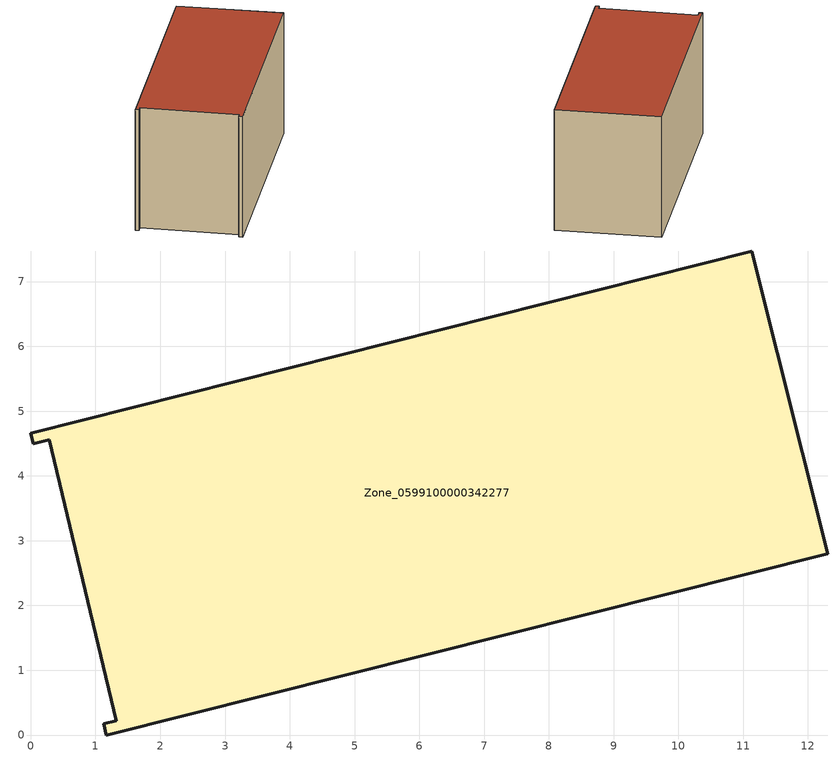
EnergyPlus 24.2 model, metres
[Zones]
Zone_0599100000342277
 floor ground (C_G): 1.32,0.22 0.29,4.56 0.04,4.5 0,4.66 11.13,7.47 12.31,2.8 1.17,0 1.13,0.17 z0
 wall outside (C_F): 1.17,0 12.31,2.8 11.13,7.47 0,4.66 0.04,4.5 0.29,4.56 1.32,0.22 1.13,0.17 1.17,0 z0:5.81
 roof outside (C_R): 0.29,4.56 1.32,0.22 1.13,0.17 1.17,0 12.31,2.8 11.13,7.47 0,4.66 0.04,4.5 z5.81
[BUILDING]
Pand.0599100000342277: North Axis=0; Terrain=City; Loads Convergence Tolerance Value=0.04; Temperature Convergence Tolerance Value=0.4; Solar Distribution=FullExterior; Maximum Number of Warmup Days=25; Minimum Number of Warmup Days=1
[Site:Location]
Rotterdam.The.Hague.AP_ZH_NLD Design_Conditions: Latitude=51.96; Longitude=4.45; Time Zone=1; Elevation=-4.5
[SITE:GROUNDTEMPERATURE:BUILDINGSURFACE]
18, 18, 18, 18, 18, 18, 18, 18, 18, 18, 18, 18
[MATERIAL] Thermal Absorptance=0.9; Solar Absorptance=0.7; Visible Absorptance=0.7
Name | Roughness | Thickness | Conductivity | Density | Specific Heat
G.TI.1992-2005 | MediumSmooth | 0.15 | 0.06 | 540 | 1210
F.TI.1992-2005 | Rough | 0.3 | 0.12 | 1920 | 840
R.TI.1992-2005 | MediumRough | 0.2 | 0.08 | 1500 | 1000
[CONSTRUCTION]
C_G: G.TI.1992-2005
C_F: F.TI.1992-2005
C_R: R.TI.1992-2005
[ZONE]
Zone_0599100000342277: Type=1; Multiplier=1; Ceiling Height=Autocalculate; Volume=Autocalculate; Floor Area=autocalculate; Part of Total Floor Area=Yes
[ZONEINFILTRATION:DESIGNFLOWRATE]
Infil_Zone_0599100000342277: Zone or ZoneList or Space or SpaceList=Zone_0599100000342277; Schedule=AlwaysOn; Design Flow Rate Calculation Method=Flow/Area; Flow Rate per Floor Area=0.0015; Constant Term Coefficient=1; Temperature Term Coefficient=0; Velocity Term Coefficient=0; Velocity Squared Term Coefficient=0
[HVACTEMPLATE:ZONE:IDEALLOADSAIRSYSTEM]
Zone_0599100000342277: Maximum Heating Supply Air Temperature=50; Minimum Cooling Supply Air Temperature=13; Maximum Heating Supply Air Humidity Ratio=0.0156; Minimum Cooling Supply Air Humidity Ratio=0.0077; Heating Limit=NoLimit; Cooling Limit=NoLimit; Dehumidification Control Type=ConstantSensibleHeatRatio; Cooling Sensible Heat Ratio=0.7; Dehumidification Setpoint=60; Humidification Control Type=None; Humidification Setpoint=30; Outdoor Air Method=None; Outdoor Air Flow Rate per Person=0.00944; Outdoor Air Flow Rate per Zone Floor Area=0; Outdoor Air Flow Rate per Zone=0; Demand Controlled Ventilation Type=None; Outdoor Air Economizer Type=NoEconomizer; Heat Recovery Type=None; Sensible Heat Recovery Effectiveness=0.7; Latent Heat Recovery Effectiveness=0.65
[ZONECONTROL:THERMOSTAT]
ThermostatControl_Zone_0599100000342277: Zone or ZoneList=Zone_0599100000342277; Control Type Schedule=DualSetpointControlType; Control 1=Thermostat_Zone_0599100000342277; Temperature Difference Between Cutout And Setpoint=0
[THERMOSTATSETPOINT:DUALSETPOINT]
Thermostat_Zone_0599100000342277: Heating Setpoint Temperature Schedule=HeatingSetpoint_Zone_0599100000342277; Cooling Setpoint Temperature Schedule=CoolingSetpoint_Zone_0599100000342277
[SCHEDULE:COMPACT]
HeatingSetpoint_Zone_0599100000342277: Through: 12/31, For: AllDays, Until: 24:00, 21
CoolingSetpoint_Zone_0599100000342277: Through: 12/31, For: AllDays, Until: 24:00, 24
DualSetpointControlType: Through: 12/31, For: AllDays, Until: 24:00, 4
AlwaysOn: Through: 12/31, For: AllDays, Until: 24:00, 1
